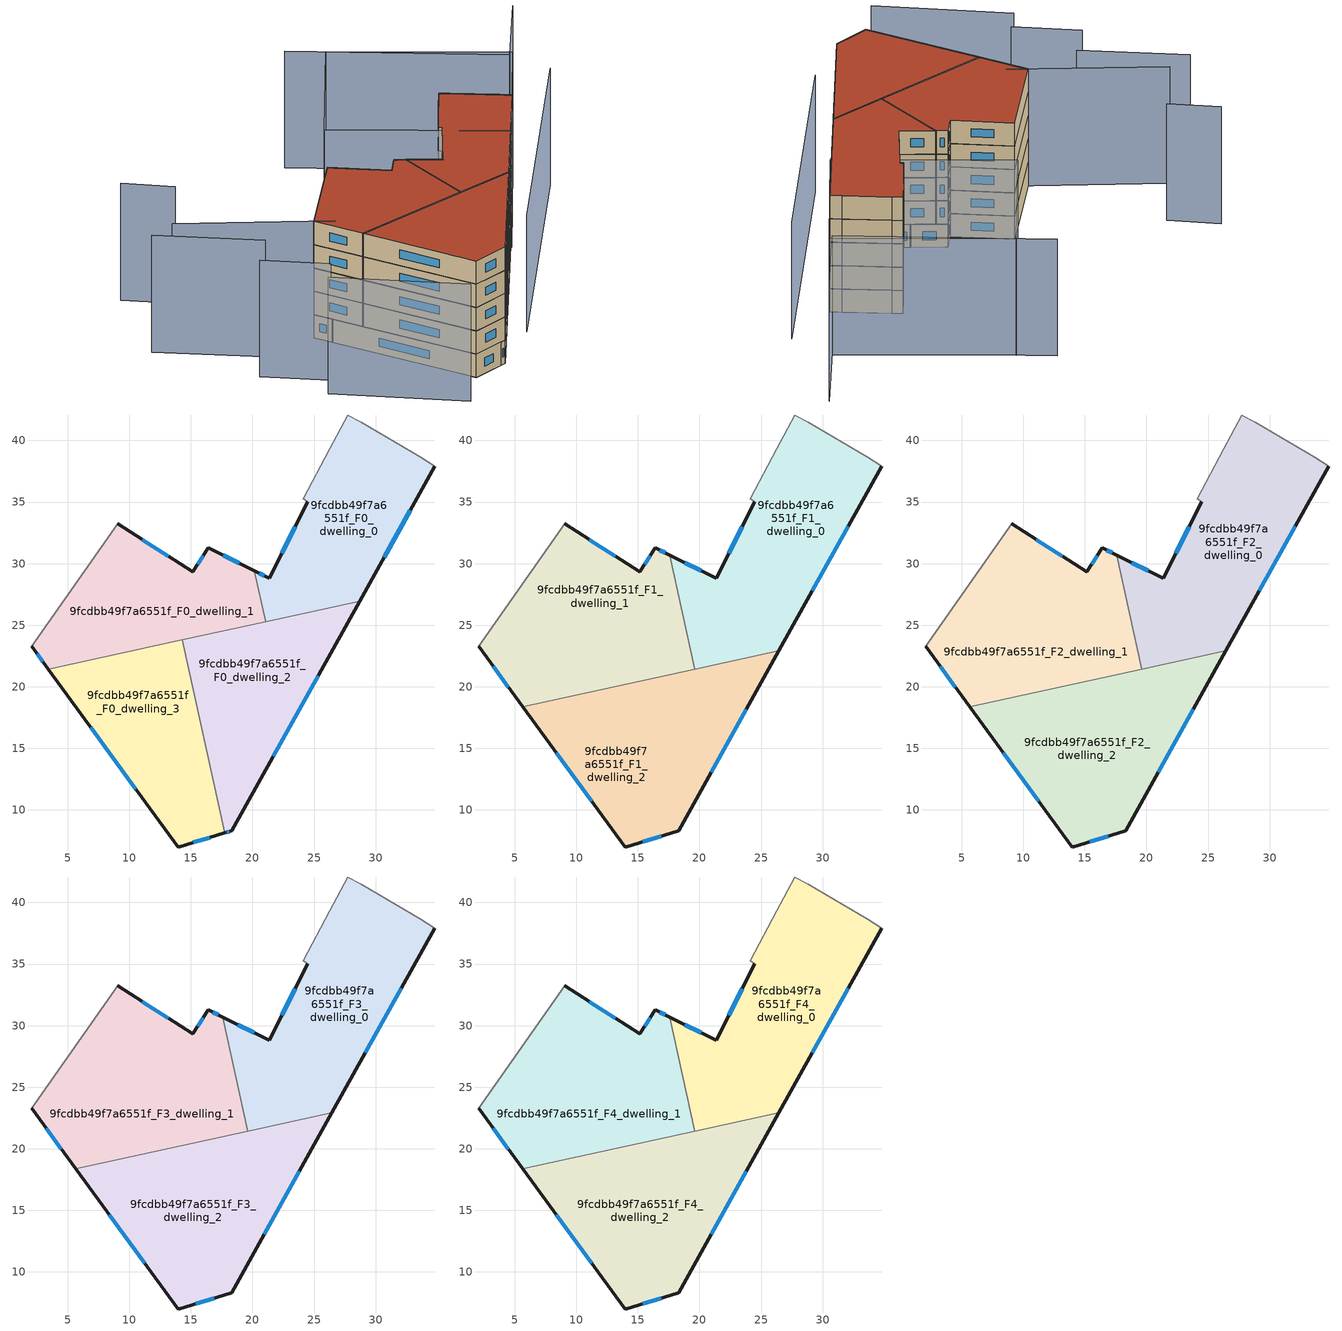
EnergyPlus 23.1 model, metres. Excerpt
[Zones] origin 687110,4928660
9fcdbb49f7a6551f_F0_dwelling_0
 floor ground (EU_floor_Construction): 28.7,26.95 34.81,37.9 33.65,38.61 28.84,41.46 27.74,42.06 26.28,39.31 24.12,35.26 24.48,35.03 21.35,28.81 20.16,29.41 21.06,25.28 z0
 wall outside (EU_wall_Construction): 34.81,37.9 28.7,26.95 / 20.16,29.41 21.35,28.81 24.48,35.03 z0:3
 wall adiabatic (EU_wall_Construction): 24.48,35.03 24.12,35.26 26.28,39.31 27.74,42.06 28.84,41.46 33.65,38.61 34.81,37.9 z0:3
 wall to 9fcdbb49f7a6551f_F0_dwelling_1 (EU_wall_Construction): 21.06,25.28 20.16,29.41 z0:3
 wall to 9fcdbb49f7a6551f_F0_dwelling_2 (EU_wall_Construction): 28.7,26.95 21.06,25.28 z0:3
 window (EU_Window_Construction): 32.82,34.34 30.69,30.51 / 20.55,29.22 20.96,29.01 / 22.37,30.84 23.47,33.01 z0.98:2.02
9fcdbb49f7a6551f_F0_dwelling_1
 floor ground (EU_floor_Construction): 21.06,25.28 20.16,29.41 16.4,31.29 15.14,29.32 9.06,33.22 2.07,23.29 3.44,21.42 z0
 wall outside (EU_wall_Construction): 9.06,33.22 15.14,29.32 16.4,31.29 20.16,29.41 / 3.44,21.42 2.07,23.29 z0:3
 wall adiabatic (EU_wall_Construction): 2.07,23.29 9.06,33.22 z0:3
 wall to 9fcdbb49f7a6551f_F0_dwelling_3 (EU_wall_Construction): 14.31,23.8 3.44,21.42 z0:3
 wall to 9fcdbb49f7a6551f_F0_dwelling_2 (EU_wall_Construction): 21.06,25.28 14.31,23.8 z0:3
 window (EU_Window_Construction): 11.04,31.96 13.17,30.59 / 15.55,29.96 15.99,30.65 / 17.62,30.68 18.94,30.02 / 2.99,22.03 2.52,22.68 z0.98:2.02
9fcdbb49f7a6551f_F0_dwelling_2
 floor ground (EU_floor_Construction): 18.3,8.3 28.7,26.95 14.31,23.8 17.74,8.13 z0
 wall outside (EU_wall_Construction): 28.7,26.95 18.3,8.3 17.74,8.13 z0:3
 wall to 9fcdbb49f7a6551f_F0_dwelling_3 (EU_wall_Construction): 17.74,8.13 14.31,23.8 z0:3
 window (EU_Window_Construction): 18.12,8.25 17.93,8.19 / 25.32,20.89 21.69,14.37 z0.98:2.02
9fcdbb49f7a6551f_F0_dwelling_3
 floor ground (EU_floor_Construction): 17.74,8.13 14.31,23.8 3.44,21.42 13.97,7 z0
 wall outside (EU_wall_Construction): 17.74,8.13 13.97,7 3.44,21.42 z0:3
 window (EU_Window_Construction): 16.52,7.76 15.2,7.37 / 10.55,11.69 6.86,16.73 z0.98:2.02
9fcdbb49f7a6551f_F1_dwelling_0
 floor to 9fcdbb49f7a6551f_F0_dwelling_0 (EU_floor_Construction): 28.7,26.95 34.81,37.9 33.65,38.61 28.84,41.46 27.74,42.06 26.28,39.31 24.12,35.26 24.48,35.03 21.35,28.81 20.16,29.41 21.06,25.28 z3
 floor to 9fcdbb49f7a6551f_F0_dwelling_2 (EU_floor_Construction): 26.45,22.91 28.7,26.95 18.9,24.81 19.64,21.42 z3
 floor to 9fcdbb49f7a6551f_F0_dwelling_1 (EU_floor_Construction): 21.06,25.28 20.16,29.41 17.61,30.69 18.9,24.81 z3
 wall outside (EU_wall_Construction): 34.81,37.9 26.45,22.91 / 17.61,30.69 21.35,28.81 24.48,35.03 z3:6
 wall adiabatic (EU_wall_Construction): 24.48,35.03 24.12,35.26 26.28,39.31 27.74,42.06 28.84,41.46 33.65,38.61 34.81,37.9 z3:6
 wall to 9fcdbb49f7a6551f_F1_dwelling_1 (EU_wall_Construction): 19.64,21.42 17.61,30.69 z3:6
 wall to 9fcdbb49f7a6551f_F1_dwelling_2 (EU_wall_Construction): 26.45,22.91 19.64,21.42 z3:6
 window (EU_Window_Construction): 32.09,33.03 29.17,27.79 / 18.83,30.08 20.14,29.42 / 22.37,30.84 23.47,33.01 z3.98:5.02
9fcdbb49f7a6551f_F1_dwelling_1
 floor to 9fcdbb49f7a6551f_F0_dwelling_1 (EU_floor_Construction): 18.9,24.81 17.61,30.69 16.4,31.29 15.14,29.32 9.06,33.22 2.07,23.29 3.44,21.42 z3
 floor to 9fcdbb49f7a6551f_F0_dwelling_3 (EU_floor_Construction): 15.05,20.42 14.31,23.8 3.44,21.42 5.67,18.36 z3
 floor to 9fcdbb49f7a6551f_F0_dwelling_2 (EU_floor_Construction): 19.64,21.42 18.9,24.81 14.31,23.8 15.05,20.42 z3
 wall outside (EU_wall_Construction): 9.06,33.22 15.14,29.32 16.4,31.29 17.61,30.69 / 5.67,18.36 2.07,23.29 z3:6
 wall adiabatic (EU_wall_Construction): 2.07,23.29 9.06,33.22 z3:6
 wall to 9fcdbb49f7a6551f_F1_dwelling_2 (EU_wall_Construction): 19.64,21.42 5.67,18.36 z3:6
 window (EU_Window_Construction): 11.04,31.96 13.17,30.59 / 15.55,29.96 15.99,30.65 / 16.8,31.1 17.22,30.89 / 4.5,19.96 3.24,21.68 z3.98:5.02
9fcdbb49f7a6551f_F1_dwelling_2
 floor to 9fcdbb49f7a6551f_F0_dwelling_3 (EU_floor_Construction): 17.74,8.14 15.05,20.42 5.67,18.36 13.97,7 z3
 floor to 9fcdbb49f7a6551f_F0_dwelling_2 (EU_floor_Construction): 18.3,8.3 26.45,22.91 15.05,20.42 17.74,8.14 z3
 wall outside (EU_wall_Construction): 26.45,22.91 18.3,8.3 13.97,7 5.67,18.36 z3:6
 window (EU_Window_Construction): 23.8,18.16 20.95,13.06 / 16.89,7.88 15.38,7.42 / 11.27,10.69 8.37,14.67 z3.98:5.02
9fcdbb49f7a6551f_F2_dwelling_0
 floor to 9fcdbb49f7a6551f_F1_dwelling_0 (EU_floor_Construction): 26.45,22.91 34.81,37.9 33.65,38.61 28.84,41.46 27.74,42.06 26.28,39.31 24.12,35.26 24.48,35.03 21.35,28.81 17.61,30.69 19.64,21.42 z6
 wall outside (EU_wall_Construction): 34.81,37.9 26.45,22.91 / 17.61,30.69 21.35,28.81 24.48,35.03 z6:9
 wall adiabatic (EU_wall_Construction): 24.48,35.03 24.12,35.26 26.28,39.31 27.74,42.06 28.84,41.46 33.65,38.61 34.81,37.9 z6:9
 wall to 9fcdbb49f7a6551f_F2_dwelling_1 (EU_wall_Construction): 19.64,21.42 17.61,30.69 z6:9
 wall to 9fcdbb49f7a6551f_F2_dwelling_2 (EU_wall_Construction): 26.45,22.91 19.64,21.42 z6:9
 window (EU_Window_Construction): 32.09,33.03 29.17,27.79 / 18.83,30.08 20.14,29.42 / 22.37,30.84 23.47,33.01 z6.98:8.02
9fcdbb49f7a6551f_F2_dwelling_1
 floor to 9fcdbb49f7a6551f_F1_dwelling_1 (EU_floor_Construction): 19.64,21.42 17.61,30.69 16.4,31.29 15.14,29.32 9.06,33.22 2.07,23.29 5.67,18.36 z6
 wall outside (EU_wall_Construction): 9.06,33.22 15.14,29.32 16.4,31.29 17.61,30.69 / 5.67,18.36 2.07,23.29 z6:9
 wall adiabatic (EU_wall_Construction): 2.07,23.29 9.06,33.22 z6:9
 wall to 9fcdbb49f7a6551f_F2_dwelling_2 (EU_wall_Construction): 19.64,21.42 5.67,18.36 z6:9
 window (EU_Window_Construction): 11.04,31.96 13.17,30.59 / 15.55,29.96 15.99,30.65 / 16.8,31.1 17.22,30.89 / 4.5,19.96 3.24,21.68 z6.98:8.02
9fcdbb49f7a6551f_F2_dwelling_2
 floor to 9fcdbb49f7a6551f_F1_dwelling_2 (EU_floor_Construction): 18.3,8.3 26.45,22.91 5.67,18.36 13.97,7 z6
 wall outside (EU_wall_Construction): 26.45,22.91 18.3,8.3 13.97,7 5.67,18.36 z6:9
 window (EU_Window_Construction): 23.8,18.16 20.95,13.06 / 16.89,7.88 15.38,7.42 / 11.27,10.69 8.37,14.67 z6.98:8.02
9fcdbb49f7a6551f_F3_dwelling_0
 floor to 9fcdbb49f7a6551f_F2_dwelling_0 (EU_floor_Construction): 26.45,22.91 34.81,37.9 33.65,38.61 28.84,41.46 27.74,42.06 26.28,39.31 24.12,35.26 24.48,35.03 21.35,28.81 17.61,30.69 19.64,21.42 z9
 wall outside (EU_wall_Construction): 34.81,37.9 26.45,22.91 / 17.61,30.69 21.35,28.81 24.48,35.03 z9:12
 wall adiabatic (EU_wall_Construction): 24.48,35.03 24.12,35.26 26.28,39.31 27.74,42.06 28.84,41.46 33.65,38.61 34.81,37.9 z9:12
 wall to 9fcdbb49f7a6551f_F3_dwelling_1 (EU_wall_Construction): 19.64,21.42 17.61,30.69 z9:12
 wall to 9fcdbb49f7a6551f_F3_dwelling_2 (EU_wall_Construction): 26.45,22.91 19.64,21.42 z9:12
 window (EU_Window_Construction): 32.09,33.03 29.17,27.79 / 18.83,30.08 20.14,29.42 / 22.37,30.84 23.47,33.01 z9.98:11.02
9fcdbb49f7a6551f_F3_dwelling_1
 floor to 9fcdbb49f7a6551f_F2_dwelling_1 (EU_floor_Construction): 19.64,21.42 17.61,30.69 16.4,31.29 15.14,29.32 9.06,33.22 2.07,23.29 5.67,18.36 z9
 wall outside (EU_wall_Construction): 9.06,33.22 15.14,29.32 16.4,31.29 17.61,30.69 / 5.67,18.36 2.07,23.29 z9:12
 wall adiabatic (EU_wall_Construction): 2.07,23.29 9.06,33.22 z9:12
 wall to 9fcdbb49f7a6551f_F3_dwelling_2 (EU_wall_Construction): 19.64,21.42 5.67,18.36 z9:12
 window (EU_Window_Construction): 11.04,31.96 13.17,30.59 / 15.55,29.96 15.99,30.65 / 16.8,31.1 17.22,30.89 / 4.5,19.96 3.24,21.68 z9.98:11.02
9fcdbb49f7a6551f_F3_dwelling_2
 floor to 9fcdbb49f7a6551f_F2_dwelling_2 (EU_floor_Construction): 18.3,8.3 26.45,22.91 5.67,18.36 13.97,7 z9
 wall outside (EU_wall_Construction): 26.45,22.91 18.3,8.3 13.97,7 5.67,18.36 z9:12
 window (EU_Window_Construction): 23.8,18.16 20.95,13.06 / 16.89,7.88 15.38,7.42 / 11.27,10.69 8.37,14.67 z9.98:11.02
9fcdbb49f7a6551f_F4_dwelling_0
 floor to 9fcdbb49f7a6551f_F3_dwelling_0 (EU_floor_Construction): 26.45,22.91 34.81,37.9 33.65,38.61 28.84,41.46 27.74,42.06 26.28,39.31 24.12,35.26 24.48,35.03 21.35,28.81 17.61,30.69 19.64,21.42 z12
 wall outside (EU_wall_Construction): 34.81,37.9 26.45,22.91 / 17.61,30.69 21.35,28.81 24.48,35.03 z12:15
 wall adiabatic (EU_wall_Construction): 24.48,35.03 24.12,35.26 26.28,39.31 27.74,42.06 28.84,41.46 33.65,38.61 34.81,37.9 z12:15
 wall to 9fcdbb49f7a6551f_F4_dwelling_1 (EU_wall_Construction): 19.64,21.42 17.61,30.69 z12:15
 wall to 9fcdbb49f7a6551f_F4_dwelling_2 (EU_wall_Construction): 26.45,22.91 19.64,21.42 z12:15
 window (EU_Window_Construction): 32.09,33.03 29.17,27.79 / 18.83,30.08 20.14,29.42 / 22.37,30.84 23.47,33.01 z12.98:14.02
 roof outside (EU_roof_Construction): 33.65,38.61 34.81,37.9 26.45,22.91 19.64,21.42 17.61,30.69 21.35,28.81 24.48,35.03 24.12,35.26 26.28,39.31 27.74,42.06 28.84,41.46 z15
9fcdbb49f7a6551f_F4_dwelling_1
 floor to 9fcdbb49f7a6551f_F3_dwelling_1 (EU_floor_Construction): 19.64,21.42 17.61,30.69 16.4,31.29 15.14,29.32 9.06,33.22 2.07,23.29 5.67,18.36 z12
 wall outside (EU_wall_Construction): 9.06,33.22 15.14,29.32 16.4,31.29 17.61,30.69 / 5.67,18.36 2.07,23.29 z12:15
 wall adiabatic (EU_wall_Construction): 2.07,23.29 9.06,33.22 z12:15
 wall to 9fcdbb49f7a6551f_F4_dwelling_2 (EU_wall_Construction): 19.64,21.42 5.67,18.36 z12:15
 window (EU_Window_Construction): 11.04,31.96 13.17,30.59 / 15.55,29.96 15.99,30.65 / 16.8,31.1 17.22,30.89 / 4.5,19.96 3.24,21.68 z12.98:14.02
 roof outside (EU_roof_Construction): 17.61,30.69 19.64,21.42 5.67,18.36 2.07,23.29 9.06,33.22 15.14,29.32 16.4,31.29 z15
9fcdbb49f7a6551f_F4_dwelling_2
 floor to 9fcdbb49f7a6551f_F3_dwelling_2 (EU_floor_Construction): 18.3,8.3 26.45,22.91 5.67,18.36 13.97,7 z12
 wall outside (EU_wall_Construction): 26.45,22.91 18.3,8.3 13.97,7 5.67,18.36 z12:15
 window (EU_Window_Construction): 23.8,18.16 20.95,13.06 / 16.89,7.88 15.38,7.42 / 11.27,10.69 8.37,14.67 z12.98:14.02
 roof outside (EU_roof_Construction): 26.45,22.91 18.3,8.3 13.97,7 5.67,18.36 z15
shading: -7.29,18.41 -0.64,14.09 / -2.3,11.53 10.99,2.69 / 23.71,13.45 41.37,41.19 / -15.31,28.91 -4.63,22.1 / -7.94,37.34 -12.98,40.8 / 4.28,22.21 -12.08,30.15 / 44.13,55.37 38.76,45.94 / 38.76,45.94 16.95,58.36 / 12.65,40.74 20.95,56.14 / 20.95,56.14 39.32,46.25 / 39.32,46.25 31.03,30.85 / 31.03,30.85 12.65,40.74 z0:15
[Building]
EU S2 Campaign: North Axis=0; Terrain=City; Solar Distribution=FullExterior
[Site:Location]
Bologna: Latitude=44.5; Longitude=11.25; Time Zone=1; Elevation=37
[SizingPeriod:WeatherFileDays]
AnnualSizingPeriod: Begin Month=1; Begin Day of Month=1; End Month=12; End Day of Month=31; Day of Week for Start Day=Monday; Use Weather File Daylight Saving Period=No; Use Weather File Rain and Snow Indicators=No
[MATERIAL]
EU_InternalMass_Material: Roughness=MediumRough; Thickness=0.1; Conductivity=1; Density=1800; Specific Heat=900; Thermal Absorptance=0.9; Solar Absorptance=0.7; Visible Absorptance=0.7
[MATERIAL:NOMASS] Roughness=MediumRough; Thermal Absorptance=0.9; Solar Absorptance=0.7; Visible Absorptance=0.7
Name | Thermal Resistance
EU_wall_NoMass | 0.905828
EU_roof_NoMass | 0.37593
EU_floor_NoMass | 0.67114
[WINDOWMATERIAL:SIMPLEGLAZINGSYSTEM]
EU_Window_SimpleGlazing: UFactor=4.52486; Solar Heat Gain Coefficient=0.85; Visible Transmittance=0.85
[CONSTRUCTION]
EU_wall_Construction: EU_wall_NoMass
EU_roof_Construction: EU_roof_NoMass
EU_floor_Construction: EU_floor_NoMass
EU_InternalMass_Construction: EU_InternalMass_Material
EU_Window_Construction: EU_Window_SimpleGlazing
[ZONE] Type=1; Multiplier=1; Ceiling Height=autocalculate; Floor Area=autocalculate; Part of Total Floor Area=Yes
Name | Volume
9fcdbb49f7a6551f_F0_dwelling_0 | 367.492
9fcdbb49f7a6551f_F1_dwelling_0; 9fcdbb49f7a6551f_F2_dwelling_0; 9fcdbb49f7a6551f_F3_dwelling_0; 9fcdbb49f7a6551f_F4_dwelling_0 | 489.971
9fcdbb49f7a6551f_F0_dwelling_1 | 367.486
9fcdbb49f7a6551f_F1_dwelling_1; 9fcdbb49f7a6551f_F2_dwelling_1; 9fcdbb49f7a6551f_F3_dwelling_1; 9fcdbb49f7a6551f_F4_dwelling_1 | 489.954
9fcdbb49f7a6551f_F0_dwelling_2 | 367.448
9fcdbb49f7a6551f_F1_dwelling_2; 9fcdbb49f7a6551f_F2_dwelling_2; 9fcdbb49f7a6551f_F3_dwelling_2; 9fcdbb49f7a6551f_F4_dwelling_2 | 489.959
9fcdbb49f7a6551f_F0_dwelling_3 | 367.467
[INTERNALMASS] Construction=EU_InternalMass_Construction
Name | Zone or ZoneList | Surface Area
9fcdbb49f7a6551f_F0_dwelling_0_EU_InternalMass | 9fcdbb49f7a6551f_F0_dwelling_0 | 122.496
9fcdbb49f7a6551f_F0_dwelling_1_EU_InternalMass | 9fcdbb49f7a6551f_F0_dwelling_1 | 122.495
9fcdbb49f7a6551f_F0_dwelling_2_EU_InternalMass | 9fcdbb49f7a6551f_F0_dwelling_2 | 122.481
9fcdbb49f7a6551f_F0_dwelling_3_EU_InternalMass | 9fcdbb49f7a6551f_F0_dwelling_3 | 122.488
9fcdbb49f7a6551f_F1_dwelling_0_EU_InternalMass | 9fcdbb49f7a6551f_F1_dwelling_0 | 163.325
9fcdbb49f7a6551f_F1_dwelling_1_EU_InternalMass | 9fcdbb49f7a6551f_F1_dwelling_1 | 163.321
9fcdbb49f7a6551f_F1_dwelling_2_EU_InternalMass | 9fcdbb49f7a6551f_F1_dwelling_2 | 163.32
9fcdbb49f7a6551f_F2_dwelling_0_EU_InternalMass | 9fcdbb49f7a6551f_F2_dwelling_0 | 163.325
9fcdbb49f7a6551f_F2_dwelling_1_EU_InternalMass | 9fcdbb49f7a6551f_F2_dwelling_1 | 163.321
9fcdbb49f7a6551f_F2_dwelling_2_EU_InternalMass | 9fcdbb49f7a6551f_F2_dwelling_2 | 163.32
9fcdbb49f7a6551f_F3_dwelling_0_EU_InternalMass | 9fcdbb49f7a6551f_F3_dwelling_0 | 163.325
9fcdbb49f7a6551f_F3_dwelling_1_EU_InternalMass | 9fcdbb49f7a6551f_F3_dwelling_1 | 163.321
9fcdbb49f7a6551f_F3_dwelling_2_EU_InternalMass | 9fcdbb49f7a6551f_F3_dwelling_2 | 163.32
9fcdbb49f7a6551f_F4_dwelling_0_EU_InternalMass | 9fcdbb49f7a6551f_F4_dwelling_0 | 163.325
9fcdbb49f7a6551f_F4_dwelling_1_EU_InternalMass | 9fcdbb49f7a6551f_F4_dwelling_1 | 163.321
9fcdbb49f7a6551f_F4_dwelling_2_EU_InternalMass | 9fcdbb49f7a6551f_F4_dwelling_2 | 163.32
[OTHEREQUIPMENT] Fuel Type=Electricity; Design Level Calculation Method=Watts/Area; Power per Zone Floor Area=1; Fraction Latent=0; Fraction Radiant=0; Fraction Lost=0; Carbon Dioxide Generation Rate=0; EndUse Subcategory=EU_Step8_InternalGains
Name | Zone or ZoneList or Space or SpaceList | Schedule
EU_Step8_InternalGain_9fcdbb49f7a6551f_F0_dwelling_0_f000 | 9fcdbb49f7a6551f_F0_dwelling_0 | EU_Step8_GainSchedule_9fcdbb49f7a6551f_F0_dwelling_0_f000
EU_Step8_InternalGain_9fcdbb49f7a6551f_F0_dwelling_1_f000 | 9fcdbb49f7a6551f_F0_dwelling_1 | EU_Step8_GainSchedule_9fcdbb49f7a6551f_F0_dwelling_1_f000
EU_Step8_InternalGain_9fcdbb49f7a6551f_F0_dwelling_2_f000 | 9fcdbb49f7a6551f_F0_dwelling_2 | EU_Step8_GainSchedule_9fcdbb49f7a6551f_F0_dwelling_2_f000
EU_Step8_InternalGain_9fcdbb49f7a6551f_F0_dwelling_3_f000 | 9fcdbb49f7a6551f_F0_dwelling_3 | EU_Step8_GainSchedule_9fcdbb49f7a6551f_F0_dwelling_3_f000
EU_Step8_InternalGain_9fcdbb49f7a6551f_F1_dwelling_0_f000 | 9fcdbb49f7a6551f_F1_dwelling_0 | EU_Step8_GainSchedule_9fcdbb49f7a6551f_F1_dwelling_0_f000
EU_Step8_InternalGain_9fcdbb49f7a6551f_F1_dwelling_1_f000 | 9fcdbb49f7a6551f_F1_dwelling_1 | EU_Step8_GainSchedule_9fcdbb49f7a6551f_F1_dwelling_1_f000
EU_Step8_InternalGain_9fcdbb49f7a6551f_F1_dwelling_2_f000 | 9fcdbb49f7a6551f_F1_dwelling_2 | EU_Step8_GainSchedule_9fcdbb49f7a6551f_F1_dwelling_2_f000
EU_Step8_InternalGain_9fcdbb49f7a6551f_F2_dwelling_0_f000 | 9fcdbb49f7a6551f_F2_dwelling_0 | EU_Step8_GainSchedule_9fcdbb49f7a6551f_F2_dwelling_0_f000
EU_Step8_InternalGain_9fcdbb49f7a6551f_F2_dwelling_1_f000 | 9fcdbb49f7a6551f_F2_dwelling_1 | EU_Step8_GainSchedule_9fcdbb49f7a6551f_F2_dwelling_1_f000
EU_Step8_InternalGain_9fcdbb49f7a6551f_F2_dwelling_2_f000 | 9fcdbb49f7a6551f_F2_dwelling_2 | EU_Step8_GainSchedule_9fcdbb49f7a6551f_F2_dwelling_2_f000
EU_Step8_InternalGain_9fcdbb49f7a6551f_F3_dwelling_0_f000 | 9fcdbb49f7a6551f_F3_dwelling_0 | EU_Step8_GainSchedule_9fcdbb49f7a6551f_F3_dwelling_0_f000
EU_Step8_InternalGain_9fcdbb49f7a6551f_F3_dwelling_1_f000 | 9fcdbb49f7a6551f_F3_dwelling_1 | EU_Step8_GainSchedule_9fcdbb49f7a6551f_F3_dwelling_1_f000
EU_Step8_InternalGain_9fcdbb49f7a6551f_F3_dwelling_2_f000 | 9fcdbb49f7a6551f_F3_dwelling_2 | EU_Step8_GainSchedule_9fcdbb49f7a6551f_F3_dwelling_2_f000
EU_Step8_InternalGain_9fcdbb49f7a6551f_F4_dwelling_0_f000 | 9fcdbb49f7a6551f_F4_dwelling_0 | EU_Step8_GainSchedule_9fcdbb49f7a6551f_F4_dwelling_0_f000
EU_Step8_InternalGain_9fcdbb49f7a6551f_F4_dwelling_1_f000 | 9fcdbb49f7a6551f_F4_dwelling_1 | EU_Step8_GainSchedule_9fcdbb49f7a6551f_F4_dwelling_1_f000
EU_Step8_InternalGain_9fcdbb49f7a6551f_F4_dwelling_2_f000 | 9fcdbb49f7a6551f_F4_dwelling_2 | EU_Step8_GainSchedule_9fcdbb49f7a6551f_F4_dwelling_2_f000
[ZONEVENTILATION:DESIGNFLOWRATE] Schedule=EU_AlwaysOn; Design Flow Rate Calculation Method=AirChanges/Hour; Air Changes per Hour=0.73129; Ventilation Type=Natural; Fan Pressure Rise=0; Fan Total Efficiency=1; Constant Term Coefficient=1; Temperature Term Coefficient=0; Velocity Term Coefficient=0; Velocity Squared Term Coefficient=0; Minimum Indoor Temperature=-100; Maximum Indoor Temperature=100; Delta Temperature=-100; Minimum Outdoor Temperature=-100; Maximum Outdoor Temperature=100; Maximum Wind Speed=40
Name | Zone or ZoneList or Space or SpaceList
EU_ConstantAir_9fcdbb49f7a6551f_F0_dwelling_0 | 9fcdbb49f7a6551f_F0_dwelling_0
EU_ConstantAir_9fcdbb49f7a6551f_F0_dwelling_1 | 9fcdbb49f7a6551f_F0_dwelling_1
EU_ConstantAir_9fcdbb49f7a6551f_F0_dwelling_2 | 9fcdbb49f7a6551f_F0_dwelling_2
EU_ConstantAir_9fcdbb49f7a6551f_F0_dwelling_3 | 9fcdbb49f7a6551f_F0_dwelling_3
EU_ConstantAir_9fcdbb49f7a6551f_F1_dwelling_0 | 9fcdbb49f7a6551f_F1_dwelling_0
EU_ConstantAir_9fcdbb49f7a6551f_F1_dwelling_1 | 9fcdbb49f7a6551f_F1_dwelling_1
EU_ConstantAir_9fcdbb49f7a6551f_F1_dwelling_2 | 9fcdbb49f7a6551f_F1_dwelling_2
EU_ConstantAir_9fcdbb49f7a6551f_F2_dwelling_0 | 9fcdbb49f7a6551f_F2_dwelling_0
EU_ConstantAir_9fcdbb49f7a6551f_F2_dwelling_1 | 9fcdbb49f7a6551f_F2_dwelling_1
EU_ConstantAir_9fcdbb49f7a6551f_F2_dwelling_2 | 9fcdbb49f7a6551f_F2_dwelling_2
EU_ConstantAir_9fcdbb49f7a6551f_F3_dwelling_0 | 9fcdbb49f7a6551f_F3_dwelling_0
EU_ConstantAir_9fcdbb49f7a6551f_F3_dwelling_1 | 9fcdbb49f7a6551f_F3_dwelling_1
EU_ConstantAir_9fcdbb49f7a6551f_F3_dwelling_2 | 9fcdbb49f7a6551f_F3_dwelling_2
EU_ConstantAir_9fcdbb49f7a6551f_F4_dwelling_0 | 9fcdbb49f7a6551f_F4_dwelling_0
EU_ConstantAir_9fcdbb49f7a6551f_F4_dwelling_1 | 9fcdbb49f7a6551f_F4_dwelling_1
EU_ConstantAir_9fcdbb49f7a6551f_F4_dwelling_2 | 9fcdbb49f7a6551f_F4_dwelling_2
[HVACTEMPLATE:THERMOSTAT] Constant Heating Setpoint=20; Constant Cooling Setpoint=50
EU_HeatOnly_9fcdbb49f7a6551f_F0_dwelling_0; EU_HeatOnly_9fcdbb49f7a6551f_F0_dwelling_1; EU_HeatOnly_9fcdbb49f7a6551f_F0_dwelling_2; EU_HeatOnly_9fcdbb49f7a6551f_F0_dwelling_3; EU_HeatOnly_9fcdbb49f7a6551f_F1_dwelling_0; EU_HeatOnly_9fcdbb49f7a6551f_F1_dwelling_1; EU_HeatOnly_9fcdbb49f7a6551f_F1_dwelling_2; EU_HeatOnly_9fcdbb49f7a6551f_F2_dwelling_0; EU_HeatOnly_9fcdbb49f7a6551f_F2_dwelling_1; EU_HeatOnly_9fcdbb49f7a6551f_F2_dwelling_2; EU_HeatOnly_9fcdbb49f7a6551f_F3_dwelling_0; EU_HeatOnly_9fcdbb49f7a6551f_F3_dwelling_1; EU_HeatOnly_9fcdbb49f7a6551f_F3_dwelling_2; EU_HeatOnly_9fcdbb49f7a6551f_F4_dwelling_0; EU_HeatOnly_9fcdbb49f7a6551f_F4_dwelling_1; EU_HeatOnly_9fcdbb49f7a6551f_F4_dwelling_2
[HVACTEMPLATE:ZONE:IDEALLOADSAIRSYSTEM] System Availability Schedule=EU_AlwaysOn; Maximum Heating Supply Air Temperature=50; Minimum Cooling Supply Air Temperature=13; Maximum Heating Supply Air Humidity Ratio=0.0156; Minimum Cooling Supply Air Humidity Ratio=0.0077; Heating Limit=NoLimit; Cooling Limit=NoLimit; Heating Availability Schedule=EU_AlwaysOn; Cooling Availability Schedule=EU_CoolingOff; Dehumidification Control Type=ConstantSensibleHeatRatio; Cooling Sensible Heat Ratio=0.7; Dehumidification Setpoint=60; Humidification Control Type=None; Humidification Setpoint=30; Outdoor Air Method=None; Outdoor Air Flow Rate per Person=0.00944; Outdoor Air Flow Rate per Zone Floor Area=0; Outdoor Air Flow Rate per Zone=0; Demand Controlled Ventilation Type=None; Outdoor Air Economizer Type=NoEconomizer; Heat Recovery Type=None; Sensible Heat Recovery Effectiveness=0.7; Latent Heat Recovery Effectiveness=0.65
Name | Template Thermostat
9fcdbb49f7a6551f_F0_dwelling_0 | EU_HeatOnly_9fcdbb49f7a6551f_F0_dwelling_0
9fcdbb49f7a6551f_F0_dwelling_1 | EU_HeatOnly_9fcdbb49f7a6551f_F0_dwelling_1
9fcdbb49f7a6551f_F0_dwelling_2 | EU_HeatOnly_9fcdbb49f7a6551f_F0_dwelling_2
9fcdbb49f7a6551f_F0_dwelling_3 | EU_HeatOnly_9fcdbb49f7a6551f_F0_dwelling_3
9fcdbb49f7a6551f_F1_dwelling_0 | EU_HeatOnly_9fcdbb49f7a6551f_F1_dwelling_0
9fcdbb49f7a6551f_F1_dwelling_1 | EU_HeatOnly_9fcdbb49f7a6551f_F1_dwelling_1
9fcdbb49f7a6551f_F1_dwelling_2 | EU_HeatOnly_9fcdbb49f7a6551f_F1_dwelling_2
9fcdbb49f7a6551f_F2_dwelling_0 | EU_HeatOnly_9fcdbb49f7a6551f_F2_dwelling_0
9fcdbb49f7a6551f_F2_dwelling_1 | EU_HeatOnly_9fcdbb49f7a6551f_F2_dwelling_1
9fcdbb49f7a6551f_F2_dwelling_2 | EU_HeatOnly_9fcdbb49f7a6551f_F2_dwelling_2
9fcdbb49f7a6551f_F3_dwelling_0 | EU_HeatOnly_9fcdbb49f7a6551f_F3_dwelling_0
9fcdbb49f7a6551f_F3_dwelling_1 | EU_HeatOnly_9fcdbb49f7a6551f_F3_dwelling_1
9fcdbb49f7a6551f_F3_dwelling_2 | EU_HeatOnly_9fcdbb49f7a6551f_F3_dwelling_2
9fcdbb49f7a6551f_F4_dwelling_0 | EU_HeatOnly_9fcdbb49f7a6551f_F4_dwelling_0
9fcdbb49f7a6551f_F4_dwelling_1 | EU_HeatOnly_9fcdbb49f7a6551f_F4_dwelling_1
9fcdbb49f7a6551f_F4_dwelling_2 | EU_HeatOnly_9fcdbb49f7a6551f_F4_dwelling_2
[SIZING:ZONE] Zone Cooling Design Supply Air Temperature Input Method=SupplyAirTemperature; Zone Cooling Design Supply Air Temperature=13; Zone Heating Design Supply Air Temperature Input Method=SupplyAirTemperature; Zone Heating Design Supply Air Temperature=50; Zone Cooling Design Supply Air Humidity Ratio=0.008; Zone Heating Design Supply Air Humidity Ratio=0.008; Cooling Design Air Flow Method=DesignDay; Cooling Design Air Flow Rate=0; Cooling Minimum Air Flow per Zone Floor Area=0.000762; Cooling Minimum Air Flow=0; Cooling Minimum Air Flow Fraction=0.2; Heating Design Air Flow Method=DesignDay; Heating Design Air Flow Rate=0; Heating Maximum Air Flow per Zone Floor Area=0.002032; Heating Maximum Air Flow=0.141576; Heating Maximum Air Flow Fraction=0.3; Account for Dedicated Outdoor Air System=No; Dedicated Outdoor Air System Control Strategy=NeutralSupplyAir; Dedicated Outdoor Air Low Setpoint Temperature for Design=autosize; Dedicated Outdoor Air High Setpoint Temperature for Design=autosize; Zone Load Sizing Method=Sensible Load Only No Latent Load; Zone Latent Cooling Design Supply Air Humidity Ratio Input Method=HumidityRatioDifference; Zone Cooling Design Supply Air Humidity Ratio Difference=0.005; Zone Latent Heating Design Supply Air Humidity Ratio Input Method=HumidityRatioDifference; Zone Humidification Design Supply Air Humidity Ratio Difference=0.005
9fcdbb49f7a6551f_F0_dwelling_0; 9fcdbb49f7a6551f_F0_dwelling_1; 9fcdbb49f7a6551f_F0_dwelling_2; 9fcdbb49f7a6551f_F0_dwelling_3; 9fcdbb49f7a6551f_F1_dwelling_0; 9fcdbb49f7a6551f_F1_dwelling_1; 9fcdbb49f7a6551f_F1_dwelling_2; 9fcdbb49f7a6551f_F2_dwelling_0; 9fcdbb49f7a6551f_F2_dwelling_1; 9fcdbb49f7a6551f_F2_dwelling_2; 9fcdbb49f7a6551f_F3_dwelling_0; 9fcdbb49f7a6551f_F3_dwelling_1; 9fcdbb49f7a6551f_F3_dwelling_2; 9fcdbb49f7a6551f_F4_dwelling_0; 9fcdbb49f7a6551f_F4_dwelling_1; 9fcdbb49f7a6551f_F4_dwelling_2
[SCHEDULE:CONSTANT]
Name | Hourly Value
EU_AlwaysOn | 1
EU_CoolingOff | 0
[SCHEDULE:FILE] Column Number=1; Rows to Skip at Top=0; Number of Hours of Data=8760; Column Separator=Comma; Interpolate to Timestep=No; Minutes per Item=60; Adjust Schedule for Daylight Savings=Yes
Name | File
EU_Step8_GainSchedule_9fcdbb49f7a6551f_F0_dwelling_0_f000 | ../../schedules/9fcdbb49f7a6551f/9fcdbb49f7a6551f_F0_dwelling_0_f000_gain.csv
EU_Step8_GainSchedule_9fcdbb49f7a6551f_F0_dwelling_1_f000 | ../../schedules/9fcdbb49f7a6551f/9fcdbb49f7a6551f_F0_dwelling_1_f000_gain.csv
EU_Step8_GainSchedule_9fcdbb49f7a6551f_F0_dwelling_2_f000 | ../../schedules/9fcdbb49f7a6551f/9fcdbb49f7a6551f_F0_dwelling_2_f000_gain.csv
EU_Step8_GainSchedule_9fcdbb49f7a6551f_F0_dwelling_3_f000 | ../../schedules/9fcdbb49f7a6551f/9fcdbb49f7a6551f_F0_dwelling_3_f000_gain.csv
EU_Step8_GainSchedule_9fcdbb49f7a6551f_F1_dwelling_0_f000 | ../../schedules/9fcdbb49f7a6551f/9fcdbb49f7a6551f_F1_dwelling_0_f000_gain.csv
EU_Step8_GainSchedule_9fcdbb49f7a6551f_F1_dwelling_1_f000 | ../../schedules/9fcdbb49f7a6551f/9fcdbb49f7a6551f_F1_dwelling_1_f000_gain.csv
EU_Step8_GainSchedule_9fcdbb49f7a6551f_F1_dwelling_2_f000 | ../../schedules/9fcdbb49f7a6551f/9fcdbb49f7a6551f_F1_dwelling_2_f000_gain.csv
EU_Step8_GainSchedule_9fcdbb49f7a6551f_F2_dwelling_0_f000 | ../../schedules/9fcdbb49f7a6551f/9fcdbb49f7a6551f_F2_dwelling_0_f000_gain.csv
EU_Step8_GainSchedule_9fcdbb49f7a6551f_F2_dwelling_1_f000 | ../../schedules/9fcdbb49f7a6551f/9fcdbb49f7a6551f_F2_dwelling_1_f000_gain.csv
EU_Step8_GainSchedule_9fcdbb49f7a6551f_F2_dwelling_2_f000 | ../../schedules/9fcdbb49f7a6551f/9fcdbb49f7a6551f_F2_dwelling_2_f000_gain.csv
EU_Step8_GainSchedule_9fcdbb49f7a6551f_F3_dwelling_0_f000 | ../../schedules/9fcdbb49f7a6551f/9fcdbb49f7a6551f_F3_dwelling_0_f000_gain.csv
EU_Step8_GainSchedule_9fcdbb49f7a6551f_F3_dwelling_1_f000 | ../../schedules/9fcdbb49f7a6551f/9fcdbb49f7a6551f_F3_dwelling_1_f000_gain.csv
EU_Step8_GainSchedule_9fcdbb49f7a6551f_F3_dwelling_2_f000 | ../../schedules/9fcdbb49f7a6551f/9fcdbb49f7a6551f_F3_dwelling_2_f000_gain.csv
EU_Step8_GainSchedule_9fcdbb49f7a6551f_F4_dwelling_0_f000 | ../../schedules/9fcdbb49f7a6551f/9fcdbb49f7a6551f_F4_dwelling_0_f000_gain.csv
EU_Step8_GainSchedule_9fcdbb49f7a6551f_F4_dwelling_1_f000 | ../../schedules/9fcdbb49f7a6551f/9fcdbb49f7a6551f_F4_dwelling_1_f000_gain.csv
EU_Step8_GainSchedule_9fcdbb49f7a6551f_F4_dwelling_2_f000 | ../../schedules/9fcdbb49f7a6551f/9fcdbb49f7a6551f_F4_dwelling_2_f000_gain.csv
